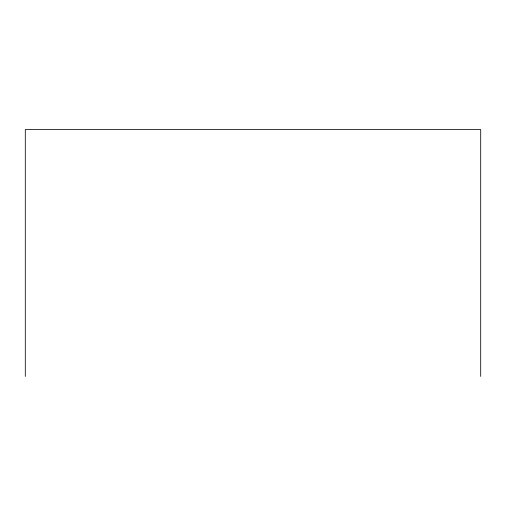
<?xml version="1.0" encoding="UTF-8"?>
<svg xmlns="http://www.w3.org/2000/svg" width="506" height="506" viewBox="0 0 506 506"><rect width="100%" height="100%" fill="white"/><g stroke="black" fill="none" stroke-linecap="round" stroke-linejoin="round"><path stroke-width="0.76" d="M480.7 376.426L480.7 129.574L25.3 129.574L25.3 376.426"/></g></svg>
